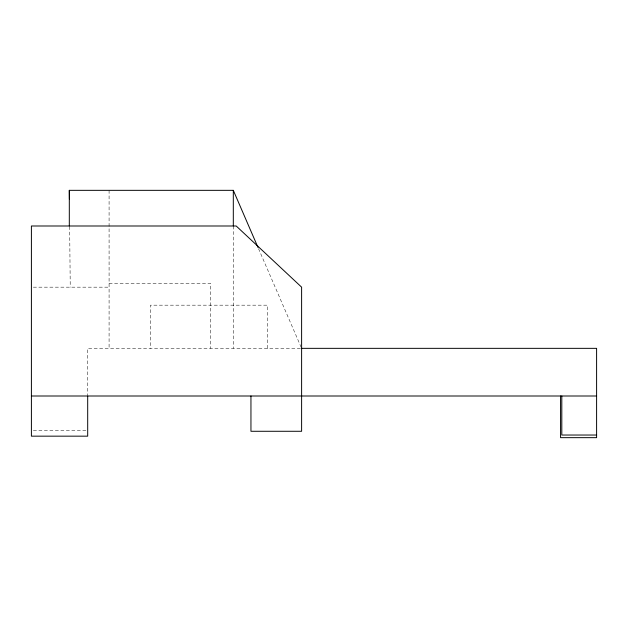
<?xml version="1.0" encoding="UTF-8"?>
<svg xmlns="http://www.w3.org/2000/svg" width="628" height="628" viewBox="0 0 628 628"><rect width="100%" height="100%" fill="white"/><g stroke="black" fill="none" stroke-linecap="round" stroke-linejoin="round"><path stroke-width="0.47" stroke-dasharray="3.14 2.35" d="M109.084 283.416L210.694 283.416L210.694 348.344M33.339 287.169L109.084 287.169M33.339 430.533L86.727 430.533M258.54 248.688L301.613 348.344L87.692 348.344L87.692 395.028M69.653 226.527L70.242 287.169M267.536 348.344L267.536 305.177L150.406 305.177L150.406 348.344M233.31 225.994L233.31 348.344M109.084 190.339L109.084 348.344"/><path stroke-width="0.94" d="M69.308 225.994L69.308 190.339L233.31 190.339L257.99 247.432M301.613 348.344L596.6 348.344L596.6 437.661L560.569 437.661L560.569 396.001M31.4 396.001L596.6 396.001M596.6 435.031L561.809 435.031L561.809 396.001M69.308 190.339L69.394 199.139M250.949 396.001L250.949 431.279L301.613 431.279L301.613 287.169L236.207 225.994L31.4 225.994L31.4 436.162L87.692 436.162L87.692 396.001M233.31 190.339L233.31 225.994"/></g></svg>
